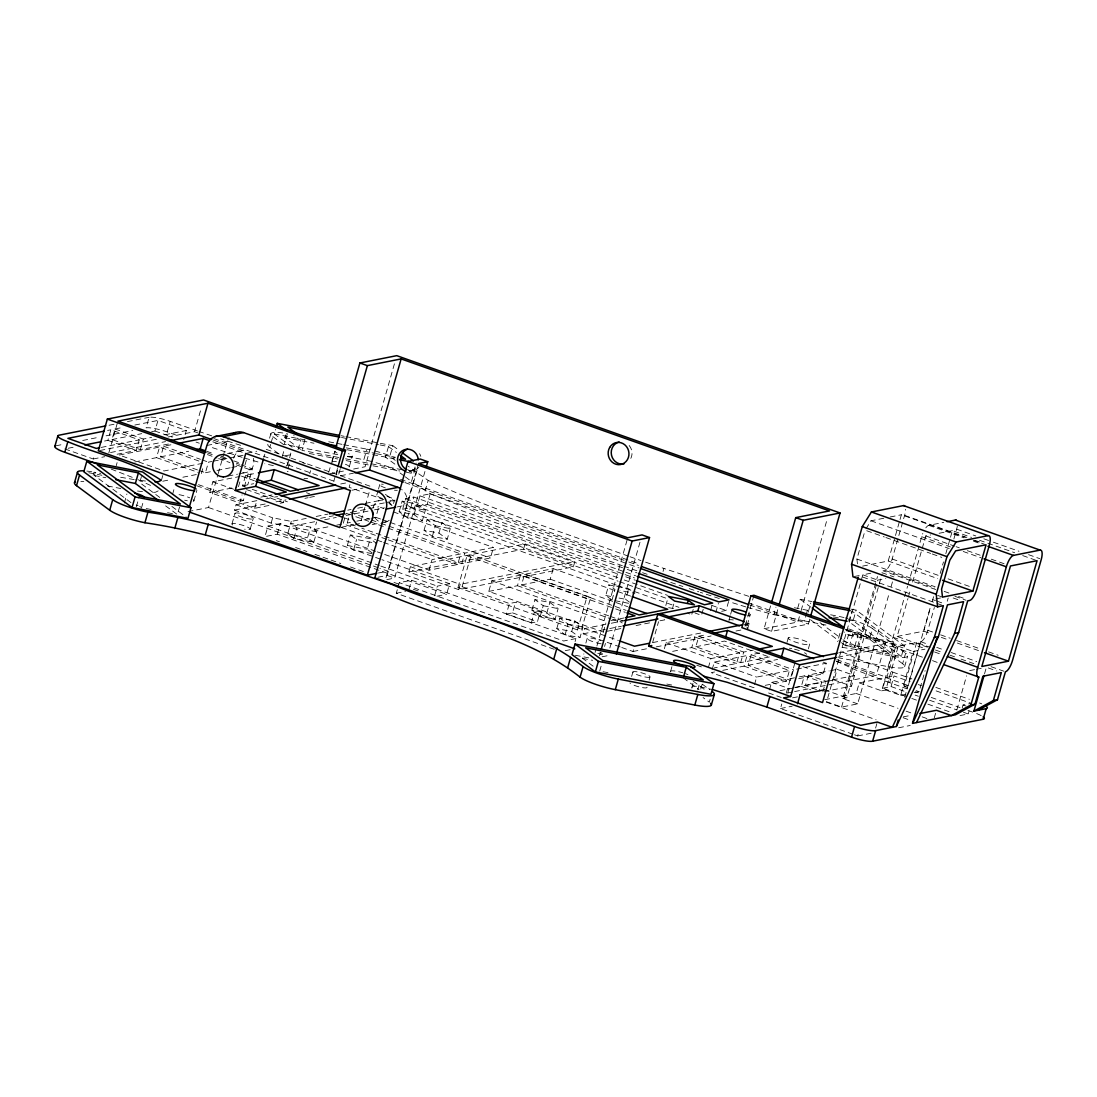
<?xml version="1.0" encoding="UTF-8"?>
<svg xmlns="http://www.w3.org/2000/svg" width="1097" height="1097" viewBox="0 0 1097 1097"><rect width="100%" height="100%" fill="white"/><g stroke="black" fill="none" stroke-linecap="round" stroke-linejoin="round"><path stroke-width="0.75" stroke-dasharray="5 3.75" d="M286.015 466.321L287.798 464.004L287.099 462.056M289.581 457.86L290.815 453.431L290.102 451.47M64.874 448.92L93.245 458.985L94.534 454.446M93.149 475.207L94.013 472.176L100.636 473.465M130.968 502.632L94.383 475.522L95.672 470.983M104.558 441.035L107.876 440.377L110.879 429.791L139.25 439.856L136.234 450.442L114.732 454.72M168.444 444.038L140.334 449.633L111.963 439.568L114.979 428.982L121.589 427.665M108.836 452.869L117.886 421.138M116.241 465.649L117.105 462.619M124.331 503.07L126.909 494.007M197.46 430.943L170.2 421.371A16.77 3.03 15.9 0 0 149.11 417.299L146.093 427.871A16.77 3.03 15.9 0 1 167.183 431.957L179.414 436.277M140.334 449.633L143.337 439.047L151.605 437.401M141.444 476.551L139.717 482.598L159.819 497.49M151.647 431.67L154.951 431.025L157.968 420.439L186.339 430.504L183.748 439.568M136.385 506.649L139.401 496.077M141.417 508.199L143.57 500.643M134.712 461.974L156.528 457.641L159.531 447.069L202.767 462.399M167.183 431.957L170.2 421.371M197.446 469.9L160.615 456.832L163.631 446.246L173.518 444.285M161.506 480.047L162.795 475.508M172.517 494.5L174.67 486.945M167.978 436.99L194.526 431.711L201.3 407.906M179.538 507.033L177.385 514.589L163.837 504.551M201.354 473.547L203.507 465.992M193.881 500.918L196.898 490.332M199.037 470.462L205.441 472.738L208.457 462.152L211.762 461.494M268.971 505.484L254.641 508.322L209.815 492.416L212.832 481.844L239.9 476.455M188.053 511.586L208.526 507.513L217.713 475.262M218.166 473.643L227.353 441.392A13.987 12.972 78.8 0 1 229.136 437.525M238.474 486.725L240.202 480.678M245.015 464.867L247.168 457.312M314.674 521.733L289.745 526.697L271.151 523.091L234.511 510.091L236.02 504.798L257.617 500.506M245.769 487.041L242.574 485.916L245.591 475.33L256.725 473.109M232.002 523.859L235.019 513.286M196.706 485.752L240.257 501.206L242.067 494.857M244.329 486.917L249.293 469.461L252.365 468.858L247.84 484.723M240.257 501.206L243.328 500.589L246.043 491.072M263.924 457.408L264.843 454.185M269.574 438.21L270.863 433.672M278.569 453.678L269.848 447.219L270.712 444.189M271.137 442.681L272.865 436.633A27.96 5.046 15.9 0 1 287.345 433.754L284.329 444.34L338.987 454.926M292.104 447.151L274.25 433.918L275.539 429.393M254.641 508.322L256.794 500.767M250.171 529.303L253.174 518.73A9.503 1.714 15.9 0 0 240.572 513.396A9.503 1.714 15.9 0 0 238.543 515.892A9.503 1.714 15.9 0 0 253.174 518.73M300.619 449.386L284.822 437.676L286.111 433.137M282.299 456.448L284.013 450.401M380.275 559.086L280.27 523.612L267.983 526.053L264.98 536.625L277.253 534.184L446.616 594.286L449.619 583.7L381.879 559.662M287.428 465.416L289.142 459.382M271.151 523.091L272.646 517.798L291.254 521.404L306.214 518.428M288.1 468.611L289.402 464.086M298.014 449.715L300.605 440.637L293.735 435.55M280.119 503.262L283.3 502.632L284.164 499.601M277.253 534.184L280.27 523.612M304.952 439.774L301.936 450.36L338.836 457.504M316.786 531.784L296.903 527.931L290.691 523.324L310.561 527.163L316.786 531.784L313.769 542.357L293.9 538.517L287.675 533.896L291.254 521.404M309.738 473.671L310.602 470.654M293.9 538.517L296.903 527.931M313.769 542.357L307.544 537.749L310.561 527.163M328.716 472.437L331.513 462.632M331.98 461.001L334.777 451.196M332.076 461.878L335.092 451.292A8.941 1.618 15.9 0 0 335.257 451.786L335.997 452.403A8.941 1.618 15.9 0 0 338.973 453.856M375.75 551.297L314.414 529.536L316.567 521.98M333.858 481.103L335.668 474.754M336.121 473.177L337.478 468.405M336.189 475.083L338.054 468.542M338.74 474.151L340.097 469.393M349.285 466.801L352.302 456.215M349.916 484.668L349.161 487.315L383.895 499.642M347.283 456.53L363.847 459.739L366.851 449.153A27.96 5.046 15.9 0 1 373.638 450.661M355.291 525.902L347.214 523.05L349.792 513.972M394.426 363.82L365.109 466.746L353.385 469.077M371.787 553.587L353.563 550.063L347.338 545.456L350.354 534.87L370.224 538.723L376.449 543.33L356.58 539.491L350.354 534.87M364.862 507.404L360.269 523.502L355.551 524.435M365.315 505.799L369.442 491.305M353.563 550.063L356.58 539.491M380.083 444.957L388.475 446.575L385.458 457.161L395.99 464.963M376.765 495.09L378.067 490.565M378.492 489.043L379.781 484.517M345.925 436.633L392.808 445.711L389.792 456.297L395.29 460.37M371.06 518.278L375.832 517.331L378.849 506.745L383.689 508.473M372.198 552.984L367.221 549.295L370.224 538.723M385.404 494.349L394.289 500.931L392.781 506.211L388.969 503.4M399.143 511.75L402.16 501.164L417.066 504.058L425.362 510.201L422.345 520.787L407.44 517.894L399.143 511.75L414.049 514.63L422.345 520.787M616.322 585.099L402.626 509.269L405.643 498.696L413.83 497.064L624.316 571.756M406.438 472.3L413.13 473.589L416.147 463.016M622.287 565.682L501.439 522.117L430.243 493.719L411.512 481.46L414.529 470.874L408.303 466.266M418.533 463.524L385.376 579.902L394.591 578.078L425.403 469.886M377.903 577.255L387.118 575.418L417.93 467.24M407.44 517.894L410.456 507.321L402.16 501.164M402.626 509.269L410.813 507.65L413.83 497.064M414.049 514.63L417.066 504.058M617.803 577.694L416.956 506.43L419.973 495.844L430.202 493.815L639.085 567.931M425.156 490.99L428.159 480.404L414.529 470.874M554.204 649.301L396.291 593.258L397.58 588.719M398.005 587.21L399.294 582.672L411.581 580.231L575.952 638.564L575.089 641.58M416.956 506.43L427.199 504.387L430.202 493.815M408.893 571.976L410.401 566.683L525.052 543.893L574.855 561.568L573.347 566.861L458.697 589.651L408.893 571.976L523.543 549.186L573.347 566.861M424.045 530.208L427.062 519.621L441.968 522.515L450.264 528.658L447.247 539.244L432.341 536.351L424.045 530.208L438.951 533.087L447.247 539.244M409.003 589.295L411.581 580.231M432.341 536.351L435.358 525.778L427.062 519.621M438.951 533.087L441.968 522.515M429.023 570.207L432.026 559.621L460.699 553.93L457.682 564.502L429.023 570.207L377.368 551.873M449.619 583.7L437.346 586.141L434.33 596.727L446.616 594.286M461.768 563.693L464.785 553.121L493.444 547.417L490.441 558.003L461.768 563.693L361.736 528.192M457.984 587.539L467.02 555.795L471.12 554.986L590.666 597.399L581.616 629.143L577.529 629.952L457.984 587.539L462.07 586.717L509.392 603.515L515.535 602.294L540.437 611.125L537.434 621.711L531.291 622.931L506.375 614.087L509.392 603.515M458.697 589.651L460.205 584.358L574.855 561.568M462.07 586.717L471.12 554.986M620.82 628.567L603.309 632.05L488.796 591.42L491.799 580.834L520.458 575.143L614.018 608.341M523.543 549.186L525.052 543.893M488.796 591.42L517.455 585.716L520.458 575.143M506.375 614.087L512.518 612.866L515.535 602.294M608.643 615.815L521.541 584.907L524.558 574.321L553.217 568.63L630.638 596.096M531.922 610.151L534.925 599.579L549.844 602.459L558.14 608.616L555.123 619.188L540.218 616.308L531.922 610.151L546.827 613.045L555.123 619.188M531.291 622.931L534.294 612.345L540.437 611.125M521.541 584.907L550.214 579.202L553.217 568.63M540.218 616.308L543.221 605.722L534.925 599.579M546.827 613.045L549.844 602.459M556.796 628.595L559.813 618.022L574.718 620.902L583.014 627.059L579.998 637.631L565.092 634.752L556.796 628.595L571.702 631.488L579.998 637.631M565.092 634.752L568.109 624.166L559.813 618.022M571.702 631.488L574.718 620.902M577.529 629.952L586.566 598.222L590.666 597.399M620.134 646.928L583.179 633.819L584.687 628.526L609.617 623.576M585.867 643.089L587.156 638.564A9.503 1.714 15.9 0 1 600.512 640.566M593.134 666.194L582.603 658.378L583.892 653.853M628.554 603.295L611.989 600.1L605.763 595.479L608.78 584.907L628.65 588.746L634.875 593.367L619.97 590.474M595.04 652.496L596.439 647.587M596.919 645.941L627.731 537.763M611.989 600.1L615.006 589.514L608.78 584.907M603.309 632.05L605.887 622.986M599.442 655.759L600.374 652.482M604.584 646.448L605.448 643.418M599.716 671.062L602.733 660.49M609.836 648.012L640.195 541.465M629.376 602.102L625.647 599.332L628.65 588.746M621.752 647.504L632.996 651.495L633.751 648.848M631.639 676.438L632.928 671.899M663.041 571.482L663.904 568.452L645.557 562.144M652.674 642.362L658.543 621.725M665.797 605.517L667.525 599.469M649.163 680.058L650.027 677.027A8.941 1.618 15.9 0 0 638.152 672.008A8.941 1.618 15.9 0 0 636.246 674.367A8.941 1.618 15.9 0 0 650.027 677.027M672.447 608.616L673.75 604.077M664.371 648.725L666.098 642.677L694.758 636.987L739.584 652.893L736.567 663.479L714.284 667.908M670.624 671.241L671.926 666.702M693.194 609.438L691.467 615.486L687.737 612.716M672.639 651.357L691.741 647.573L694.758 636.987M703.204 609.274L701.477 615.321L695.059 613.045M769.326 656.966L740.667 662.657L695.841 646.75L698.858 636.178L706.811 634.587M710.527 610.672L712.255 604.625M691.892 688.189L693.427 681.182M715.82 612.469L718.398 603.405M697.706 689.917L699.859 682.361M700.777 689.039L702.08 684.501M708.347 667.662L710.925 658.598L739.584 652.893M721.661 611.317L726.049 610.439L728.627 601.375M712.145 669.609L714.298 662.053L747.057 655.54L789.401 670.569L786.384 681.155L765.089 685.378M728.902 620.312L730.191 615.787M730.629 614.265L731.918 609.74M710.157 699.146L709.293 702.162L703.067 697.555M753.954 595.273L744.918 627.018L748.14 628.17M747.208 625.276L750.225 614.704M747.647 628.704L749.141 623.425L745.933 622.287M740.667 662.657L743.684 652.084L753.228 650.178M722.758 670.363L744.04 666.126L747.057 655.54M798.671 678.714L823.23 673.832L826.247 663.246L793.488 669.76L790.471 680.332L748.14 665.317L751.157 654.731L760.975 652.784M809.805 619.147L808.407 624.056L771.561 631.378L764.088 628.718L770.601 605.846M747.372 607.395L773.824 614.718L775.977 607.148M754.489 684.638L756.642 677.082L789.401 670.569M771.561 631.378L778.541 606.874M769.436 689.944L771.589 682.389L797.793 677.178M786.988 642.431L788.277 637.892M797.642 608.369L800.234 599.305L811.739 601.526M764.088 628.718L797.876 622.013L800.659 612.208M801.125 610.576L827.193 519.087M773.824 614.718L804.403 620.875L805.692 616.336M806.117 614.827L807.406 610.289L810.724 610.933M852.849 734.208L780.474 708.525L781.763 703.986M808.215 612.126L810.793 603.048M786.247 693.249L795.298 661.518M787.728 693.098L789.017 688.573L793.926 687.586M808.352 648.834L809.641 644.296A11.189 2.016 15.9 0 0 794.804 638.015A11.189 2.016 15.9 0 0 792.418 640.963A11.189 2.016 15.9 0 0 809.641 644.296M794.777 687.75L801.331 686.448L804.334 675.875L821.776 682.06L819.185 691.124M816.511 689.574L805.417 685.639L808.434 675.053L829.14 670.939M857.443 563.858L856.908 559.045L865.135 530.166M822.846 691.823L825.438 682.759M838.574 638.152L840.727 630.597M870.853 573.21L862.791 574.814L826.631 701.778L841.577 707.071L857.689 703.876L889.228 593.189M827.714 681.21L834.077 679.948L837.093 669.362L854.522 675.546L851.519 686.132L824.45 691.508M851.203 609.178L856.14 610.124L904.367 645.872L901.35 656.459L845.444 645.626L848.461 635.053L844.443 632.078M901.35 656.459L853.123 620.71L856.14 610.124M890.791 652.701L848.776 621.574L851.793 610.988L893.808 642.129L890.791 652.701L849.791 644.762L852.808 634.189L846.034 629.171M854.81 646.311L857.827 635.725M857.689 703.876L842.757 698.57L877.518 576.501M841.577 707.071L877.737 580.121L885.8 578.517M842.757 698.57L846.843 697.761L878.834 585.455M879.3 583.823L882.084 574.06M858.334 660.847L861.351 650.274L891.162 656.047A27.96 5.046 15.9 0 0 905.642 653.168L902.625 663.74A27.96 5.046 15.9 0 1 888.145 666.619L839.164 657.926M862.599 566.121L888.2 561.033L895.029 537.091M895.481 535.501L899.567 521.13M900.02 519.539L901.391 514.754L965.291 537.42M902.625 663.74L869.441 639.14L872.444 628.567A27.96 5.046 15.9 0 0 845.417 617.926M935.727 589.514L883.003 570.797L885.06 570.399A11.189 3.648 -70.5 0 0 892.163 559.004L904.6 515.357A11.189 3.648 -70.5 0 0 905.587 509.296M824.738 699.721L856.222 693.469L859.239 682.883L885.855 677.603L908.261 685.556L920.753 641.718A11.189 3.648 -70.5 0 0 927.856 630.322L934.356 607.477M891.079 586.689L893.397 578.544M854.453 734.771L857.676 735.922L858.965 731.384M794.585 691.59L876.325 675.354L885.375 643.61L845.348 629.404M859.239 682.883L881.645 690.836L894.137 647.011A11.189 3.648 -70.5 0 1 893.054 637.247L907.603 586.168M908.069 584.523L921.686 536.735A11.189 3.648 -70.5 0 1 922.81 533.43M888.145 666.619L891.162 656.047M927.5 647.203L897.154 636.438L907.946 598.537M908.412 596.891L910.757 588.65M912.635 582.054L925.772 535.926L930.763 534.938M905.354 696.17L882.838 688.176L885.855 677.603M836.86 659.654L886.87 677.398L895.92 645.653L845.91 627.909M881.645 690.836L885.745 690.027L898.224 646.202L916.653 642.54L930.105 647.312M875.598 728.079L876.901 723.54M907.274 688.916L889.694 682.677L892.711 672.091L858.403 659.27L839.712 650.644M882.838 688.176L891.025 686.544L894.041 675.971L910.126 681.676M904.627 666.715L907.644 656.129M885.745 690.027L900.692 695.333L913.17 651.495L924.894 649.163M907.164 687.421L904.175 686.365L916.653 642.54M904.71 697.226L930.201 607.697M897.154 636.438L923.756 631.145L930.338 608.081M932.217 601.485L933.616 596.549M940.184 573.47L943.475 561.938M945.82 553.697L950.043 538.874M950.509 537.228L952.388 530.633L971.558 537.434M953.883 538.956L956.666 529.165A11.189 3.648 -70.5 0 0 957.297 526.107M914.089 692.66L919.108 691.672L925.128 670.569M947.26 601.238L948.178 597.988M934.287 717.836L935.576 713.311M956.858 709.896L966.58 675.807M962.192 708.018L963.056 704.987L971.243 703.369L934.246 690.232M960.04 715.573L968.226 713.941L969.09 710.925M984.544 673.777L986.381 667.278L996.844 670.994M865.972 528.836L870.977 520.787L883.784 518.25M158.201 490.88L155.431 492.265L151.811 492.375M691.7 687.229L693.386 686.215L697.651 686.338L713.173 689.725M290.444 454.844L283.245 456.05M109.069 425.252L115.747 423.922M127.43 421.605L149.11 417.299M107.575 430.449L110.879 429.791M134.821 425.046L157.968 420.439M56.016 445.78L64.353 444.12M82.714 440.473L99.388 437.155M106.066 435.824L132.751 430.531M68.179 448.262L74.802 446.945M111.963 439.568L141.732 433.644M101.212 447.425L139.25 439.856M164.838 434.782L186.339 430.504M99.95 450.497L158.023 438.965M110.509 452.54L165.551 441.597M93.245 458.985L104.818 456.681M119.258 455.063L159.531 447.069M206.88 445.464L227.353 441.392M160.615 456.832L188.643 451.265M227.504 453.555L240.092 451.045M247.319 453.116L256.767 451.237M202.684 463.304L164.084 470.97L120.862 455.639M213.408 461.179L228.245 458.231M229.89 457.902L243.081 455.269M162.754 481.226L171.146 479.554M182.884 477.222L196.322 474.548M205.441 472.738L210.391 471.751M216.987 470.448L230.178 467.816M231.824 467.487L240.065 465.855M228.039 476.071L237.487 474.192M239.064 473.89L246.935 472.327M209.815 492.416L236.883 487.041M242.574 485.916L253.722 483.695M329.936 473.739L345.007 470.736M340.55 475.755L353.426 473.205M260.839 497.119L271.987 494.898M265.927 498.861L277.568 496.543M340.701 483.996L347.351 482.68M414.419 470.352L408.701 471.477A11.189 10.38 78.8 0 0 415.804 467.843M234.511 510.091L266.091 503.825M276.06 501.836L286.029 499.862M304.911 498.34L308.106 497.709M309.697 497.38L314.469 496.434M351.918 490.236L362.942 488.042M365.397 503.358L379.562 500.534M316.183 516.454L327.811 514.136M347.749 510.174L351.081 509.515M357.718 508.185L364.369 506.869M371.019 505.552L384.32 502.906M385.979 502.577L394.289 500.931M351.822 512.148L378.849 506.745M324.643 519.759L336.272 517.441M346.241 515.467L352.891 514.136M354.55 513.807L372.843 510.174M374.502 509.844L384.471 507.87M397.224 506.896L406.672 505.018A13.987 12.972 78.8 0 0 401.653 489.385M347.214 523.05L350.396 522.405M356.758 521.144L369.47 518.607M341.373 527.259L353.974 524.75M372.226 524.627L380.097 523.063M381.674 522.748L386.405 521.815M378.383 573.018L387.831 571.139L379.836 568.301M396.291 593.258L405.492 591.42M890.188 516.975L901.391 514.754M925.813 527.849A11.189 3.648 -70.5 0 1 928.789 525.34L943.763 522.364M939.087 533.279L952.388 530.633M611.098 620.518L623.836 617.995M611.276 623.247L624.563 620.6M854.385 576.487L858.704 575.637L943.379 605.681M583.179 633.819L608.108 628.869M609.767 628.54L621.396 626.222M636.068 625.537L650.398 622.698M659.955 620.792L664.727 619.846L661.505 618.708M575.952 638.564L563.666 641.005L399.294 582.672M565.257 650.672L571.4 649.451M597.769 653.51L600.95 652.88M652.784 642.568L702.629 632.667M744.164 624.412L749.141 623.425M602.143 656.774L610.055 655.197M632.996 651.495L647.943 648.519M656.253 646.873L711.089 635.972M736.005 631.022L742.655 629.705M695.841 646.75L724.5 641.059L767.722 656.39M935.755 598.921L940.582 597.961M714.558 671.981L711.281 672.639L753.625 687.654L756.903 687.01M748.14 665.317L777.622 659.448M838.67 652.893L885.375 643.61M837.847 657.199L895.92 645.653M799.425 676.849L804.334 675.875M830.731 670.624L837.093 669.362M795.572 687.27L821.776 682.06M854.522 675.546L825.863 681.251L808.434 675.053M780.036 690.685L793.131 688.08M805.417 685.639L826.123 681.525M787.92 692.92L792.925 691.933M886.87 677.398L894.041 675.971M792.555 697.843L797.464 696.869M969.638 670.61L974.657 669.609M976.344 669.28L983.035 667.95M780.474 708.525L792.116 706.207M904.175 686.365L908.261 685.556M900.692 695.333L905.711 694.332M903.297 716.876L911.58 715.217M857.676 735.922L872.65 732.947M898.621 727.777L910.222 725.474M320.612 518.332L333.378 515.796M314.414 529.536L328.771 526.697M336.738 525.12L341.524 524.174M842.167 647.353L861.351 650.274M145.503 481.048L135.617 479.787M142.487 491.634L135.452 490.757M134.191 479.581L117.201 476.674M242.739 472.656L243.726 472.834A11.189 10.38 78.8 0 0 253.338 458.327M273.372 465.608L264.775 463.743M340.893 435.66L344.252 436.318M341.51 437.484L378.41 444.628M328.757 441.776L335.38 443.065M337.04 443.38L342.003 444.34M343.663 444.669L366.851 449.153M274.25 433.918L307.75 440.404M346.254 447.864L375.393 453.418M376.394 453.705L395.523 457.312M284.822 437.676L314.003 443.229M346.871 449.688L394.385 458.793M345.541 458.807L402.572 469.845M309.313 453.486L337.78 458.999M346.158 460.617L371.266 465.485M372.939 465.814L399.733 470.997M410.456 507.321L425.362 510.201M435.358 525.778L450.264 528.658M830.607 614.786L837.23 616.061A27.96 5.046 15.9 0 1 844.018 617.57M88.747 472.725L101.898 475.275M833.391 616.884L838.327 617.844M848.187 619.75L853.123 620.71M94.383 475.522L105.861 477.743M107.561 485.971L120.807 488.535M804.403 620.875L825.931 625.043M852.808 634.189L893.808 642.129M848.461 635.053L904.367 645.872M287.675 533.896L307.544 537.749M347.338 545.456L367.221 549.295M605.763 595.479L612.387 596.768M619.01 598.043L625.647 599.332M668.676 607.669L675.313 608.945M146.23 508.555L151.153 509.515M167.553 512.683L172.462 513.643M543.221 605.722L558.14 608.616M568.109 624.166L583.014 627.059M575.39 655.279L588.787 657.871M582.603 658.378L592.668 660.325M603.076 671.721L608.108 672.694M666.811 684.062L671.844 685.035M794.31 607.724L807.406 610.289M257.973 461.96L243.493 457.751M748.785 596.329L663.904 568.452M745.782 606.902L730.149 602.02M240.641 445.341L220.703 438.869M242.108 457.326L210.226 446.945M719.317 598.551L700.339 592.325M689.218 588.623L698.762 591.804M662.451 579.573L682.869 586.497M211.694 435.838L199.078 431.505M642.54 572.716L647.134 574.293M196.061 442.091L199.284 443.202M628.444 556.193C561.431 531.743 493.074 510.105 428.159 480.404M630.007 556.741L640.977 560.567M623.85 566.23L637.96 571.139M956.666 529.165L975.836 535.967M983.831 538.805L991.811 541.63M993.416 542.206L1018.976 551.27M1028.561 554.671L1039.75 558.647M979.552 540.273L1014.698 552.751M1022.692 555.576L1037.063 560.69M904.6 515.357L966.91 537.475M974.89 540.3L982.885 543.138M973.286 540.259L984.475 544.235M928.789 525.34L963.934 537.818M973.533 541.219L979.923 543.481M925.772 535.926L954.541 546.128M956.131 546.704L959.327 547.828M967.321 550.667L980.101 555.205M991.277 559.168L1004.057 563.707M921.686 536.735L950.441 546.95M963.221 551.476L980.8 557.715M870.977 520.787L949.262 548.569M866.726 530.742L884.305 536.982M885.896 537.544L930.64 553.423M932.231 553.985L941.816 557.386M892.163 559.004L940.102 576.007M948.082 578.846L970.447 586.785M888.2 561.033L937.729 578.613M856.908 559.045L935.193 586.813M885.06 570.399L934.589 587.965M944.174 591.365L950.564 593.642M958.545 596.466L966.539 599.305M954.911 596.315L966.087 600.278M881.906 572.675L893.863 576.912M953.128 597.947L960.602 600.608M937.674 595.424L942.474 597.125M862.791 574.814L877.737 580.121M932.532 599.565L935.508 600.621M937.003 601.156L942.981 603.281M927.856 630.322L934.246 632.599M940.636 634.861L950.221 638.262M956.611 640.538L980.581 649.04M988.575 651.865L998.16 655.266M923.756 631.145L931.751 633.984M941.336 637.384L949.33 640.209M957.311 643.048L979.676 650.987M920.753 641.718L928.734 644.556M936.728 647.395L944.709 650.233M951.099 652.496L976.673 661.56M991.044 666.674L1003.824 671.199M935.494 650.041L943.475 652.88M949.865 655.142L954.664 656.842M961.054 659.105L973.834 663.644M893.054 637.247L925.004 648.588M934.589 651.988L942.584 654.827M898.224 646.202L913.17 651.495M893.013 646.75L923.372 657.514M932.477 660.613L937.757 662.615M400.542 479.32L638.879 563.885M748.373 602.747L808.407 624.056M404.93 482.57L627.169 561.431M628.787 562.007L638.44 565.435M749.553 604.872L797.876 622.013M419.973 495.844L625.633 568.822M627.237 569.398L636.877 572.812M625.921 572.332L635.561 575.747M427.199 504.387L634.464 577.941M711.583 605.311L726.049 610.439M266.228 449.359L370.827 486.478M405.643 498.696L619.339 574.526M625.77 576.803L635.41 580.231M892.711 672.091L911.881 678.906M935.851 687.408L969.391 699.31M624.234 579.97L667.607 595.369M918.162 684.528L921.384 685.666M410.813 507.65L618.091 581.191M619.695 581.767L666.29 598.304M194.526 431.711L197.748 432.849M213.874 438.581L336.477 482.077M963.056 704.987L966.046 706.057M213.325 440.089L243.753 450.881M836.312 661.148L876.325 675.354M916.118 690.603L919.108 691.672M212.804 441.789L244.823 453.157M617.926 585.675L678.988 607.34M915.255 691.754L918.45 692.879M931.23 697.418L959.998 707.62M967.979 710.458L974.369 712.721M823.107 662.135L826.247 663.246M891.025 686.544L907.109 692.262M915.145 695.114L918.367 696.252M929.625 700.243L956.968 709.951M963.399 712.227L968.226 713.941M393.37 511.901L493.444 547.417M911.785 698.446L916.612 700.16M927.87 704.164L952.004 712.721M154.951 431.025L172.298 437.168M206.593 451.237L214.587 454.076M220.991 456.352L227.394 458.628M233.798 460.891L241.806 463.729M207.539 452.951L213.942 455.228M220.346 457.49L228.354 460.329M236.362 463.181L239.557 464.305M241.162 464.881L252.365 468.858M207.36 454.583L217.028 458.011M218.646 458.587L229.945 462.591M236.39 464.881L242.848 467.171M244.453 467.747L249.293 469.461M802.853 666.592L823.23 673.832M306.461 492.718L309.656 493.842M375.832 517.331L380.673 519.046M382.291 519.621L388.749 521.911M390.354 522.487L490.441 558.003M550.214 579.202L627.635 606.682M834.077 679.948L851.519 686.132M114.979 428.982L143.337 439.047M163.631 446.246L200.449 459.314M202.054 459.89L208.457 462.152M245.591 475.33L255.19 478.745M350.231 512.464L369.593 519.334M371.197 519.909L379.274 522.762M380.878 523.338L387.337 525.628M388.955 526.203L464.785 553.121M524.558 574.321L626.181 610.385M698.858 636.178L743.684 652.084M751.157 654.731L793.488 669.76M856.222 693.469L898.045 708.305M906.081 711.158L912.512 713.448M922.166 716.862L926.992 718.576M467.02 555.795L586.566 598.222M241.491 476.139L254.298 480.692M349.353 514.424L346.131 513.273L343.128 523.859L375.393 535.309M355.812 516.714L368.715 521.294M370.333 521.87L386.473 527.588M388.077 528.164L460.699 553.93M615.636 608.904L625.304 612.345M344.184 517.798L350.615 520.074M824.437 689.807L846.843 697.761M903.133 717.726L910.606 720.386M252.173 489.317L287.4 501.823M610.261 616.391L623.165 620.971M107.876 440.377L136.234 450.442M156.528 457.641L198.146 472.409M246.482 489.564L283.3 502.632M381.852 537.599L386.692 539.313M388.297 539.889L457.682 564.502M517.455 585.716L611.002 618.914M612.62 619.49L622.301 622.918M691.741 647.573L736.567 663.479M744.04 666.126L786.384 681.155M801.331 686.448L810.834 689.821M212.832 481.844L233.647 489.221M341.647 527.547L375.531 539.573M377.149 540.149L381.989 541.863M383.607 542.439L432.026 559.621M491.799 580.834L606.326 621.478M666.098 642.677L710.925 658.598M714.298 662.053L756.642 677.082M771.589 682.389L789.017 688.573M826.247 702.094L876.105 719.783M198.502 484.682L243.328 500.589M696.705 665.193L701.504 666.894M768.572 692.961L781.242 697.459M236.02 504.798L272.646 517.798M410.401 566.683L460.205 584.358M584.687 628.526L618.434 640.497M534.294 612.345L581.616 629.143M267.983 526.053L379.274 565.545M380.892 566.107L437.346 586.141M512.518 612.866L537.434 621.711M208.526 507.513L371.828 565.462M373.433 566.025L378.232 567.739M387.118 575.418L394.591 578.078M276.266 540.629L279.488 541.781M295.614 547.499L302.073 549.789M303.677 550.365L306.913 551.503M314.976 554.369L321.421 556.659M323.039 557.235L329.484 559.525M331.102 560.087L340.783 563.529M350.45 566.957L363.354 571.537M394.001 582.411L398.842 584.125M413.363 589.281L418.204 590.995M889.694 682.677L855.386 669.842L836.696 661.23M111.291 469.159L135.356 478.553M138.03 479.677L152.113 486.136M872.444 628.567L905.642 653.168M800.234 599.305L810.944 607.244M819.98 622.671L841.66 638.742M843.017 639.743L849.791 644.762M810.614 619.819L840.083 641.663M841.426 642.65L845.444 645.626M392.808 445.711L399.678 450.798M388.475 446.575L396.374 452.43M702.354 684.213L709.814 689.739M407.645 469.516L413.13 473.589M693.071 681.072L706.797 691.247M683.239 677.864L699.036 689.574M404.039 475.92L399.061 472.231A27.96 5.046 15.9 0 0 363.847 459.739M405.287 476.838L411.512 481.46M272.865 436.633L284.068 444.943M171.872 506.43L186.613 517.345M374.694 517.661L377.039 520.143A11.189 10.38 78.8 0 0 379.973 521.761M979.648 702.985A16.77 3.03 15.9 0 1 981.705 703.849M375.037 451.018A27.96 5.046 15.9 0 1 394.659 457.641M86.841 471.066A27.96 5.046 15.9 0 1 94.013 472.176M233.551 458.148A11.189 10.38 78.8 0 1 246.523 451.1M373.021 507.637A11.189 10.38 78.8 0 1 382.771 500.026M388.928 502.207A11.189 10.38 78.8 0 1 391.272 504.689M389.27 520.252A11.189 10.38 78.8 0 1 383.196 522.323M302.758 462.797A11.189 2.016 15.9 0 1 305.432 463.702M193.141 499.629A11.189 2.016 15.9 0 1 193.168 501.247M187.354 500.781A11.189 2.016 15.9 0 1 184.639 500.177M179.044 494.637A11.189 2.016 15.9 0 1 189.74 497.832M670.61 671.775A11.189 2.016 15.9 0 1 682.8 672.79M685.502 673.681A11.189 2.016 15.9 0 1 687.929 674.628M789.36 648.204A11.189 2.016 15.9 0 1 791.801 648.601M794.502 649.205A11.189 2.016 15.9 0 1 800.042 650.864M804.471 652.742A11.189 2.016 15.9 0 1 806.624 654.333M307.599 478.498A11.189 2.016 15.9 0 1 304.006 478.333M287.249 471.641A11.189 2.016 15.9 0 1 288.1 471.353M418.876 467.24A11.189 10.38 78.8 0 1 409.058 470.627M419.575 453.705A11.189 10.38 78.8 0 1 420.809 456.338M845.952 630.706A8.941 1.618 15.9 0 1 857.895 635.52A8.941 1.618 15.9 0 1 846.006 633.819M347.571 456.325A8.941 1.618 15.9 0 0 352.123 455.735L351.383 455.118A8.941 1.618 15.9 0 0 348.421 453.651M646.997 687.175A8.941 1.618 15.9 0 1 641.786 687.504A8.941 1.618 15.9 0 1 631.639 684.199M630.514 683.513A8.941 1.618 15.9 0 1 629.925 682.924M136.151 504.99A8.941 1.618 15.9 0 1 138.099 505.744M139.689 506.485A8.941 1.618 15.9 0 1 140.827 507.171M345.404 464.237A8.941 1.618 15.9 0 1 347.886 467.24M332.24 462.358A8.941 1.618 15.9 0 1 336.806 461.768M842.949 641.279A8.941 1.618 15.9 0 1 854.878 646.106A8.941 1.618 15.9 0 1 842.99 644.392M837.724 641.622A8.941 1.618 15.9 0 1 837.724 641.183M629.171 445.478A11.189 10.38 78.8 0 1 630.514 459.012M846.623 629.664A27.96 5.046 15.9 0 1 869.441 639.14M269.848 447.219A27.96 5.046 15.9 0 1 267.846 444.244M976.632 713.571A16.77 3.03 15.9 0 1 981.98 716.08M80.849 481.418A27.96 5.046 15.9 0 1 83.825 481.652M232.633 524.956A9.503 1.714 15.9 0 1 237.555 523.968A9.503 1.714 15.9 0 1 249.54 528.219A9.503 1.714 15.9 0 1 244.617 529.193M601.005 652.729A9.503 1.714 15.9 0 1 600.059 654.635M394.934 500.534A9.503 1.714 15.9 0 1 389.38 500.424M382.373 498.504A9.503 1.714 15.9 0 1 377.382 494.816M387.022 496.365A9.503 1.714 15.9 0 1 394.92 500.067M745.891 624.028A9.503 1.714 15.9 0 1 744.657 625.852M729.176 619.928A9.503 1.714 15.9 0 1 733.331 619.97M748.908 613.456A9.503 1.714 15.9 0 1 747.66 615.266M601.238 643.843A9.503 1.714 15.9 0 1 587.156 638.564M397.333 490.236A9.503 1.714 15.9 0 1 394.454 490.181M385.39 487.932A9.503 1.714 15.9 0 1 383.264 484.284"/><path stroke-width="1.5" d="M54.85 446.41L57.867 435.838M99.512 464.785L64.819 452.307L67.836 441.721A16.77 3.03 15.9 0 1 59.032 435.194L105.737 425.91M74.514 482.666L77.53 472.094M710.609 703.314A27.96 5.046 15.9 0 1 694.812 705.042L615.307 689.656A27.96 5.046 15.9 0 1 580.08 677.151C525.312 633.833 451.333 622.232 388.393 594.793C308.23 567.78 229.108 535.199 144.927 522.734A27.96 5.046 15.9 0 1 109.714 510.242L76.516 485.642L79.532 475.056A27.96 5.046 15.9 0 1 83.852 470.832M86.828 461.193L83.811 471.765L132.051 507.513L187.957 518.346L190.974 507.76L142.733 472.012L86.828 461.193L135.054 496.941L190.974 507.76M340.55 467.802L345.514 450.346L203.562 399.966L107.341 419.095L98.291 450.826L195.088 485.176M109.714 510.242L112.717 499.656L79.532 475.056M158.421 500.534L135.384 483.462L138.4 472.876L97.4 464.936L139.401 496.077L180.402 504.017L138.4 472.876M132.051 507.513L135.054 496.941M144.927 522.734L147.944 512.162C232.125 524.627 311.246 557.194 391.41 584.221C454.35 611.646 528.315 623.247 583.097 666.578A27.96 5.046 15.9 0 0 618.31 679.07L697.829 694.47A27.96 5.046 15.9 0 0 712.31 691.59M170.556 440.61L198.914 434.974L207.964 403.23L342.442 450.949L345.514 450.346M174.752 528.507L177.755 517.935M196.884 449.619L200.189 448.961L203.192 438.389L209.596 440.651M189.424 506.745L206.88 445.464A13.987 12.972 78.8 0 1 223.102 436.647L243.575 432.588L397.992 487.37A13.987 12.972 78.8 0 1 400.501 488.59M205.317 534.678L208.334 524.092M235.197 490.455L245.755 453.418L350.354 490.537L339.796 527.575L235.197 490.455L255.67 486.382L342.566 517.222M255.67 486.382L263.472 459.012M276.403 426.363L277.267 423.346L339.22 435.344M261.676 482.118L271.233 480.212L274.25 469.639L319.076 485.546L290.417 491.237L256.794 479.307M335.696 447.933L359.898 362.984L396.757 355.661L840.055 512.971L810.738 615.883M337.931 466.828L342.442 450.949M343.169 450.579L367.372 365.63L401.145 358.911L829.51 510.928L795.736 517.633L771.534 602.582M355.03 472.876L369.511 470.01L401.145 358.911M189.644 512.148L367.358 575.212L386.199 509.09A13.987 12.972 78.8 0 0 377.519 491.442L223.102 436.647M426.335 466.609L427.748 461.7L420.274 459.04L407.988 461.48L374.831 577.858L574.787 648.821M553.985 658.392L557.002 647.82M567.629 667.922L570.646 657.35M575.047 644.049L572.031 654.635L595.369 671.926L710.925 694.305L713.928 683.719L690.589 666.428L575.047 644.049L598.386 661.354L713.928 683.719M580.08 677.151L583.097 666.578M601.307 649.205L632.133 541.027L649.534 537.571L616.377 653.935M595.369 671.926L598.386 661.354M615.307 689.656L618.31 679.07M836.188 657.528L799.686 664.782L790.649 696.513L648.697 646.147L657.734 614.402L660.805 613.799L795.298 661.518L836.997 653.222M687.408 603.309L688.258 600.292L668.388 596.439L674.6 601.06L694.483 604.9L688.258 600.292M667.922 616.98L697.829 611.029L699.338 605.75L744.328 621.711M683.664 676.355L686.256 667.291L585.62 647.806L602.733 660.49L703.369 679.975L686.256 667.291M694.812 705.042L697.829 694.47M725.789 636.521L727.517 630.473L772.343 646.38L758.013 649.232M711.295 705.138L714.312 694.552M844.292 627.333L753.954 595.273L750.883 595.89L741.846 627.635L823.49 656.609M779.007 605.242L803.21 520.293L840.055 512.971M986.148 706.249A16.77 3.03 15.9 0 1 986.189 708.662L983.173 719.248L872.622 741.215A16.77 3.03 15.9 0 1 851.533 737.143L766.858 707.085L769.875 696.513L727.064 682.265L703.698 676.232M781.325 657.295L783.902 648.217L813.7 658.79M797.533 703.698L800.124 694.634L824.437 689.807M790.649 696.513L783.491 697.939L860.692 725.336L877.326 722.032L892.272 727.338L934.329 637.426L943.379 605.681L937.633 606.819L852.945 576.775L851.56 564.228L862.283 526.601L871.416 511.97L903.517 505.594A11.189 3.648 -70.5 0 1 904.627 505.854M858.238 577.255L822.531 702.587L800.124 694.634M851.533 737.143L854.549 726.557A16.77 3.03 15.9 0 0 875.639 730.643L896.359 726.516L938.429 636.603L947.465 604.872L963.591 601.663L954.555 633.408L912.649 723.376L955.473 714.778L974.945 704.205L982.898 676.246L1001.328 672.584L993.361 700.544L973.903 711.103L984.078 675.395M872.622 741.215L875.639 730.643M896.359 726.516L898.21 720.002M937.633 606.819L936.235 594.286L946.958 556.645L956.09 542.028L988.191 535.638A11.189 3.648 -70.5 0 1 989.275 545.401L976.837 589.048A11.189 3.648 -70.5 0 1 969.734 600.443L967.691 600.854L958.641 632.585L916.585 722.498M912.485 723.321L936.591 638.673M972.888 591.077L986.066 544.798L955.652 550.845L949.81 560.224L941.583 589.089L942.474 597.125L972.888 591.077L942.529 580.313M919.862 713.571L936.44 710.28L951.387 715.587L970.845 705.014L978.812 677.055A11.189 3.648 -70.5 0 1 977.729 667.291L1006.36 566.792A11.189 3.648 -70.5 0 1 1013.463 555.397L1040.079 550.104A11.189 3.648 -70.5 0 1 1041.341 559.209L1012.531 660.38A11.189 3.648 -70.5 0 1 1005.428 671.775L997.461 699.735L978.003 710.294M1008.445 661.189L1037.063 560.69L1010.46 565.97L981.829 666.482L1008.445 661.189L984.475 652.688M207.964 403.23L117.886 421.138L205.934 452.375M104.27 431.107L67.891 438.347L96.248 448.412L99.566 447.754M84.716 444.971L101.253 441.693M178.468 443.298L203.192 438.389M215.067 436.579L235.54 432.506M258.33 472.793L274.25 469.639M427.748 461.7L418.533 463.524L627.731 537.763L642.06 534.911L649.534 537.571M275.169 494.267L286.317 492.046L255.903 481.254M280.887 495.885L335.723 484.997M289.347 499.204L345.843 487.973M377.519 491.442L397.992 487.37M329.47 513.807L344.431 510.832M386.199 509.09L395.647 507.212M367.358 575.212L376.82 573.333M947.095 521.706L955.405 520.06A11.189 3.648 -70.5 0 1 956.488 520.293M625.427 617.68L634.985 615.774L626.922 612.921M624.563 620.6L699.338 605.75M623.055 625.893L657.953 618.955M649.451 643.24L634.505 646.202L620.038 641.073M709.265 631.351L742.504 624.742M648.697 646.147L651.769 645.53M713.187 633.326L727.517 630.473M765.898 651.796L783.902 648.217M934.329 637.426L938.429 636.603M954.555 633.408L958.641 632.585M970.845 705.014L974.945 704.205M993.361 700.544L997.461 699.735M973.903 711.103L986.189 708.662M336.56 515.165L344.54 513.588M154.828 481.789L158.448 481.693L161.218 480.308C133.587 461.535 98.62 454.624 67.836 441.721M339.823 437.155L287.825 427.09L297.04 433.918M323.396 443.353L336.82 445.944M400.556 458.285L405.588 459.259L400.323 455.365M399.404 459.766L409.455 461.714M813.384 601.855L849.558 608.849M814.07 603.693L850.161 610.672M115.706 479.65L135.384 483.462M829.099 617.762L847.145 621.259M713.173 689.725L766.858 707.085M955.405 520.06L1040.079 550.104M903.517 505.594L988.191 535.638M987.903 546.32L1013.463 555.397M871.416 511.97L956.09 542.028M983.995 558.853L1006.36 566.792M862.283 526.601L946.958 556.645M359.898 362.984L367.372 365.63M795.736 517.633L803.21 520.293M851.56 564.228L936.235 594.286M407.988 461.48L632.133 541.027M947.369 656.527L977.729 667.291M750.883 595.89L843.744 628.842M943.667 664.59L978.812 677.055M369.511 470.01L403.326 482.008M641.663 566.573L747.948 604.296M640.689 568.507L729.066 599.867L718.823 601.896L638.495 573.388M637.165 576.323L712.68 603.117L704.493 604.749L637.014 580.793M697.829 611.029L739.611 625.866M198.914 434.974L211.735 439.513M632.256 596.672L667.744 609.274L639.085 614.964L627.786 610.96M200.189 448.961L204.988 450.675M107.341 419.095L204.124 453.445M657.734 614.402L799.686 664.782M271.233 480.212L298.453 489.865M629.239 607.258L646.983 613.552M769.875 696.513L854.549 726.557M813.508 605.064L843.319 627.155M812.287 608.245L835.064 625.125M402.421 452.842L413.404 460.973M277.267 423.346L286.879 430.463M372.678 511.682L373.145 514.534M147.944 512.162A27.96 5.046 15.9 0 1 112.717 499.656M233.071 433.672A13.987 12.972 78.8 0 1 243.575 432.588M194.772 490.757A11.189 2.016 15.9 0 1 178.29 486.369A11.189 2.016 15.9 0 1 180.402 483.763A11.189 2.016 15.9 0 1 196.157 489.056M682.814 665.55A11.189 2.016 15.9 0 1 674.394 660.339A11.189 2.016 15.9 0 1 690.945 664.055A11.189 2.016 15.9 0 1 690.795 667.333M406.466 469.639A11.189 10.38 78.8 0 1 400.597 458.779A11.189 10.38 78.8 0 1 407.536 449.098M405.986 471.23A11.189 10.38 78.8 0 1 397.553 458.916A11.189 10.38 78.8 0 1 408.029 449.194A11.189 10.38 78.8 0 1 418.286 459.808M134.739 493.074A8.941 1.618 15.9 0 1 144.434 497.613M624.07 463.839A11.189 10.38 78.8 0 1 611.509 455.228A11.189 10.38 78.8 0 1 619.188 442.009M983.145 716.835A16.77 3.03 15.9 0 1 983.173 719.248M64.819 452.307A16.77 3.03 15.9 0 1 55.234 446.026M76.516 485.642A27.96 5.046 15.9 0 1 75.172 482.036M745.795 615.047A9.503 1.714 15.9 0 1 731.918 609.74A9.503 1.714 15.9 0 1 745.494 611.879M223.253 476.907L220.031 476.331A11.189 10.38 78.8 0 1 215.163 458.217A11.189 10.38 78.8 0 1 232.468 461.302A11.189 10.38 78.8 0 1 223.253 476.907M356.566 524.215L352.672 518.607L352.11 515.151A11.189 10.38 78.8 0 1 364.465 504.346A11.189 10.38 78.8 0 1 372.102 519.868A11.189 10.38 78.8 0 1 356.566 524.215M609.671 447.453A11.189 10.38 78.8 0 0 618.297 464.675A11.189 10.38 78.8 0 0 627.703 448.481A11.189 10.38 78.8 0 0 609.671 447.453"/></g></svg>
